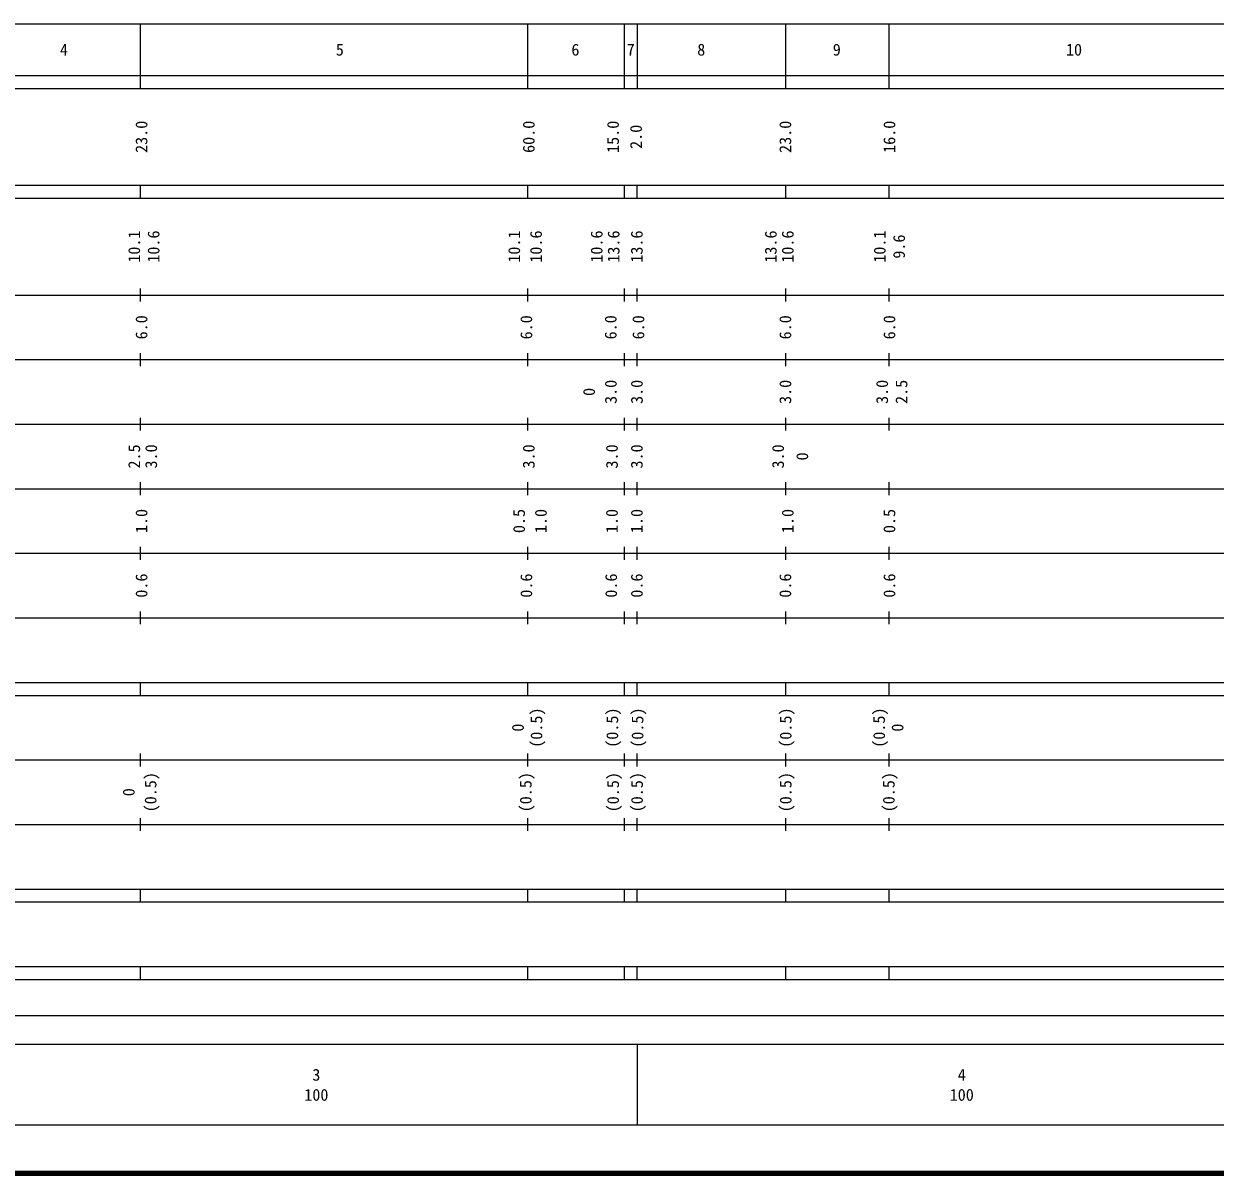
# Model space of a CAD drawing. Units: millimetres, scale not verified. Extents: x 40000 to 680000, y 20000 to 380000.
# Drawn here: x 272966 to 457552, y 20000 to 198000 of the extents above; entities that cross this region are included whole.
import ezdxf
from ezdxf.enums import TextEntityAlignment as Align

# ---------------------------------------------------------------- set-up
doc = ezdxf.new("R2010")
doc.units = ezdxf.units.MM
doc.header["$LTSCALE"] = 1000
doc.layers.add('M-TTL', color=2, linetype='Continuous', lineweight=140)
doc.layers.add('M-TTL-BAND', color=7, linetype='Continuous', lineweight=25)
doc.styles.add('ＭＳ ゴシック', font='')
doc.styles.get('ＭＳ ゴシック').set_extended_font_data('MS Gothic')

msp = doc.modelspace()

# ---------------------------------------------------------------- linework, layer by layer
at = {"layer": 'M-TTL'}
msp.add_line((40000, 20000), (680000, 20000), dxfattribs=at)
at = {"layer": 'M-TTL-BAND'}
for p, q in [((68000, 198000), (579000, 198000)), ((291000, 198000), (291000, 188000)), ((351000, 198000), (351000, 188000)), ((366000, 198000), (366000, 188000)), ((368000, 198000), (368000, 188000)), ((391000, 198000), (391000, 188000)), ((407000, 198000), (407000, 188000)), ((40000, 190000), (579000, 190000)), ((40000, 188000), (579000, 188000)), ((40000, 173000), (579000, 173000)), ((291000, 173000), (291000, 171000)), ((351000, 173000), (351000, 171000)), ((366000, 173000), (366000, 171000)), ((368000, 171000), (368000, 173000)), ((391000, 173000), (391000, 171000)), ((407000, 173000), (407000, 171000)), ((40000, 171000), (579000, 171000)), ((291000, 157000), (291000, 155000)), ((351000, 157000), (351000, 155000)), ((366000, 157000), (366000, 155000)), ((368000, 155000), (368000, 157000)), ((391000, 157000), (391000, 155000)), ((407000, 157000), (407000, 155000)), ((40000, 156000), (579000, 156000)), ((46000, 146000), (579000, 146000)), ((291000, 147000), (291000, 145000)), ((351000, 147000), (351000, 145000)), ((366000, 147000), (366000, 145000)), ((368000, 145000), (368000, 147000)), ((391000, 147000), (391000, 145000)), ((407000, 147000), (407000, 145000)), ((291000, 137000), (291000, 135000)), ((351000, 137000), (351000, 135000)), ((366000, 137000), (366000, 135000)), ((368000, 135000), (368000, 137000)), ((391000, 137000), (391000, 135000)), ((407000, 137000), (407000, 135000)), ((52000, 136000), (579000, 136000)), ((46000, 126000), (579000, 126000)), ((291000, 127000), (291000, 125000)), ((351000, 127000), (351000, 125000)), ((366000, 127000), (366000, 125000)), ((368000, 125000), (368000, 127000)), ((391000, 127000), (391000, 125000)), ((407000, 127000), (407000, 125000)), ((291000, 117000), (291000, 115000)), ((351000, 117000), (351000, 115000)), ((366000, 117000), (366000, 115000)), ((368000, 115000), (368000, 117000)), ((391000, 117000), (391000, 115000)), ((407000, 117000), (407000, 115000)), ((52000, 116000), (579000, 116000)), ((46000, 106000), (579000, 106000)), ((291000, 107000), (291000, 105000)), ((351000, 107000), (351000, 105000)), ((366000, 107000), (366000, 105000)), ((368000, 105000), (368000, 107000)), ((391000, 107000), (391000, 105000)), ((407000, 107000), (407000, 105000)), ((40000, 96000), (579000, 96000)), ((291000, 96000), (291000, 94000)), ((351000, 96000), (351000, 94000)), ((366000, 96000), (366000, 94000)), ((368000, 94000), (368000, 96000)), ((391000, 96000), (391000, 94000)), ((407000, 96000), (407000, 94000)), ((40000, 94000), (579000, 94000)), ((291000, 85000), (291000, 83000)), ((351000, 85000), (351000, 83000)), ((366000, 85000), (366000, 83000)), ((368000, 83000), (368000, 85000)), ((391000, 85000), (391000, 83000)), ((407000, 85000), (407000, 83000)), ((49000, 84000), (579000, 84000)), ((40000, 74000), (579000, 74000)), ((291000, 75000), (291000, 73000)), ((351000, 75000), (351000, 73000)), ((366000, 75000), (366000, 73000)), ((368000, 73000), (368000, 75000)), ((391000, 75000), (391000, 73000)), ((407000, 75000), (407000, 73000)), ((40000, 64000), (579000, 64000)), ((291000, 64000), (291000, 62000)), ((351000, 64000), (351000, 62000)), ((366000, 64000), (366000, 62000)), ((368000, 62000), (368000, 64000)), ((391000, 64000), (391000, 62000)), ((407000, 64000), (407000, 62000)), ((40000, 62000), (579000, 62000)), ((40000, 52000), (579000, 52000)), ((291000, 52000), (291000, 50000)), ((351000, 52000), (351000, 50000)), ((366000, 52000), (366000, 50000)), ((368000, 50000), (368000, 52000)), ((391000, 52000), (391000, 50000)), ((407000, 52000), (407000, 50000)), ((40000, 50000), (579000, 50000)), ((70805, 44406), (550197, 44406)), ((40000, 40000), (579000, 40000)), ((368000, 40000), (368000, 27500)), ((68000, 27500), (579000, 27500))]:
    msp.add_line(p, q, dxfattribs=at)

# ---------------------------------------------------------------- texts
at = {"layer": 'M-TTL-BAND', "style": 'ＭＳ ゴシック'}
for s, p in [('4', (279190, 194000)), ('5', (321927, 194000)), ('6', (358428, 194000)), ('7', (367003, 194000)), ('8', (377929, 194000)), ('9', (398930, 194000)), ('10', (435681, 194000)), ('3', (318288, 35238)), ('4', (418288, 35238)), ('100', (318288, 32131)), ('100', (418288, 32131))]:
    msp.add_text(s, height=1833, dxfattribs=at).set_placement(p, align=Align.MIDDLE_CENTER)
for s, p in [('23.0', (291188, 180500)), ('60.0', (351190, 180500)), ('15.0', (364248, 180500)), ('23.0', (390941, 180500)), ('16.0', (407067, 180500)), ('2.0', (367812, 180500)), ('10.1', (290063, 163500)), ('10.6', (293063, 163500)), ('10.1', (348940, 163500)), ('10.6', (352315, 163500)), ('10.6', (361712, 163500)), ('13.6', (364337, 163500)), ('13.6', (367930, 163500)), ('13.6', (388691, 163500)), ('10.6', (391316, 163500)), ('10.1', (405567, 163500)), ('9.6', (408567, 163500)), ('6.0', (291188, 151000)), ('6.0', (350815, 151000)), ('6.0', (363882, 151000)), ('6.0', (368180, 151000)), ('6.0', (390941, 151000)), ('6.0', (407067, 151000)), ('3.0', (363908, 141000)), ('3.0', (367941, 141000)), ('3.0', (390941, 141000)), ('3.0', (405942, 141000)), ('2.5', (408942, 141000)), ('0', (360533, 141000)), ('2.5', (290063, 131000)), ('3.0', (292688, 131000)), ('3.0', (351190, 131000)), ('3.0', (364075, 131000)), ('3.0', (367930, 131000)), ('3.0', (389816, 131000)), ('0', (393566, 131000)), ('1.0', (291188, 121000)), ('0.5', (349690, 121000)), ('1.0', (353065, 121000)), ('1.0', (364075, 121000)), ('1.0', (367930, 121000)), ('1.0', (391316, 121000)), ('0.5', (407067, 121000)), ('0.6', (291188, 111000)), ('0.6', (350815, 111000)), ('0.6', (363953, 111000)), ('0.6', (367930, 111000)), ('0.6', (390941, 111000)), ('0.6', (407067, 111000)), ('(0.5)', (352384, 89000)), ('(0.5)', (364136, 89000)), ('(0.5)', (368041, 89000)), ('(0.5)', (391000, 89000)), ('(0.5)', (405473, 89000)), ('0', (349514, 89000)), ('0', (408331, 89000)), ('(0.5)', (292594, 79000)), ('(0.5)', (350721, 79000)), ('(0.5)', (364258, 79000)), ('(0.5)', (367961, 79000)), ('(0.5)', (391000, 79000)), ('(0.5)', (406973, 79000)), ('0', (289219, 79000))]:
    msp.add_text(s, height=1833, rotation=90, dxfattribs=at).set_placement(p, align=Align.MIDDLE_CENTER)

doc.saveas('drawing.dxf')
